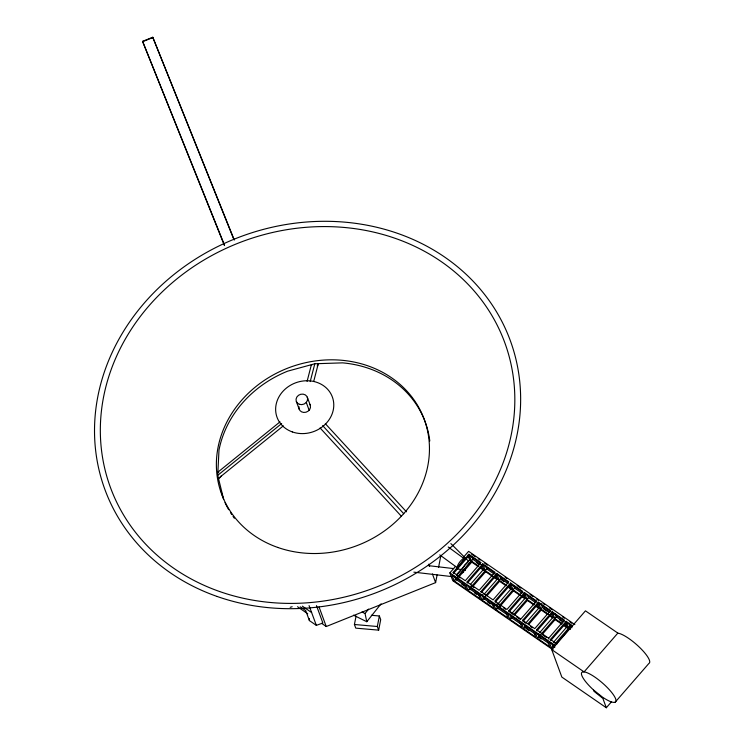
<?xml version="1.0" encoding="UTF-8"?>
<svg xmlns="http://www.w3.org/2000/svg" width="745" height="745" viewBox="0 0 745 745"><rect width="100%" height="100%" fill="white"/><g stroke="black" fill="none" stroke-linecap="round" stroke-linejoin="round"><path stroke-width="1.12" d="M462.235 569.301L464.74 565.045L468.735 561.385L450.855 543.589M223.686 499.504L217.717 475.329L218.993 450.064A107.978 95.248 -20.2 0 1 287.644 371.168L314.809 363.765L342.588 362.862A107.978 95.248 -20.2 0 1 429.781 440.975M366.922 620.976L366.782 621.73L353.512 615.174M224.478 245.608L142.574 41.347L152.772 37.25L234.303 240.067M233.818 239.35L152.772 37.25M371.355 615.277L379.363 615.985L380.704 619.626L378.665 630.149L355.765 628.137L354.424 624.496L356.063 616.078M378.665 630.149L377.324 626.508L379.363 615.985M321.617 623.332L326.245 626.526L435.611 582.618L437.101 574.944M438.591 567.271L440.723 556.31M465.42 569.385L465.215 570.437L464.619 570.316M307.089 381.393L311.401 364.687A3.539 3.12 -20.2 0 0 311.708 365.441M310.209 381.58L314.809 363.765M313.701 381.468L318.292 363.653A3.539 3.12 -20.2 0 1 317.165 365.925M381.077 603.795L366.782 621.73L365.05 613.526L368.579 609.103M552.296 649.333L452.755 580.681L449.878 572.868L455.493 566.405L457.272 567.606L464.517 558.657A5.895 1.881 -53.8 0 0 460.475 561.097A5.895 1.881 -53.8 0 0 457.262 566.954L457.272 567.606M448.201 546.979L462.99 557.791L468.614 551.337L574.851 624.608M453.156 572.365L468.894 554.289L481.009 562.643L465.271 580.728L453.156 572.365L453.537 573.408L469.276 555.323L468.894 554.289M468.186 555.984L469.601 559.84L456.34 575.075L461.639 569.534L457.058 568.994M454.152 580.867L452.038 575.131L464.154 583.493L466.268 589.221L454.152 580.867L472.879 559.337L471.827 556.468M457.467 578.53L456.033 580.187L454.59 576.276M458.911 576.881L471.762 562.112L469.276 555.323L480.46 563.043M467.05 581.957L482.788 563.872L494.904 572.225L479.165 590.31L467.05 581.957L467.432 582.99L483.17 564.915L495.285 573.268M470.756 584.052L483.496 569.422M468.046 590.45L465.932 584.713L478.048 593.076L480.162 598.803L468.046 590.45L486.774 568.919L485.721 566.051M471.427 588.047L469.927 589.77L468.484 585.859M472.926 586.324L485.656 571.694L482.788 563.872M480.944 591.539L496.682 573.454L508.798 581.808L493.06 599.893L480.944 591.539L481.326 592.582L497.064 574.497L508.248 582.208M483.905 594.501L497.39 579.005L495.993 575.177M481.94 600.032L479.827 594.296L491.951 602.658L494.056 608.386L481.94 600.032L500.677 578.502L499.616 575.634M485.321 597.63L483.822 599.353L482.034 594.491M486.82 595.907L499.55 581.277L496.682 573.454M510.576 583.037L494.838 601.122L506.954 609.475L522.692 591.39L510.576 583.037L513.445 590.86L519.973 595.357M495.22 602.165L510.958 584.08L523.083 592.433M497.8 604.083L511.284 588.587L509.887 584.76M495.835 609.615L493.73 603.888L505.846 612.241L507.95 617.968L495.835 609.615L497.334 607.892L506.656 614.318M499.578 605.312L514.572 588.084L513.864 586.175M513.445 590.86L497.716 608.935L496.282 605.024M508.733 610.704L524.471 592.62L536.586 600.973L520.857 619.058L508.733 610.704L509.124 611.747L524.862 593.663L536.977 602.016M511.694 613.666L525.188 598.17L523.782 594.342M509.729 619.197L507.624 613.47L519.74 621.824L521.845 627.551L509.729 619.197L511.228 617.475L510.176 614.606M513.473 614.895L528.466 597.667L527.413 594.808M511.61 618.518L513.109 616.795M514.609 615.072L527.348 600.433L524.471 592.62M524.88 622.615L522.636 620.287L538.365 602.202L550.49 610.555L550.872 611.598M523.018 621.33L538.756 603.245L549.94 610.956M525.597 623.248L539.082 607.752L537.676 603.925M523.623 628.78L521.519 623.053L533.634 631.406L535.739 637.133L523.623 628.78L526.622 625.334M528.121 623.612L542.36 607.25L540.954 603.431M527.004 626.377L525.504 628.1L524.424 625.148M528.503 624.655L541.243 610.015L538.365 602.202M550.49 610.555L534.752 628.64L522.636 620.287M564.766 621.181L552.65 612.828L536.912 630.913L536.53 629.87L552.269 611.785L564.384 620.138L548.646 638.223L549.028 639.266M539.492 632.831L552.976 617.335L551.57 613.507M537.518 638.363L535.413 632.635L547.528 640.989L549.642 646.725L537.518 638.363L556.254 616.832L555.202 613.973M541.27 638.968L539.408 637.683L540.898 635.96M542.397 634.237L555.137 619.598L552.269 611.785M566.163 621.367L566.545 622.41L550.806 640.495L550.425 639.452L566.153 621.367L572.682 625.865M553.386 642.413L566.87 626.918L565.464 623.099L567.252 627.961L563.527 625.39M553.284 649.23L551.421 647.945L570.149 626.415L569.096 623.556M554.802 645.543L553.302 647.265L551.859 643.363M556.301 643.82L569.031 629.18L566.545 622.41L572.132 626.275M611.552 701.725L606.309 707.75L561.842 677.084L551.728 649.603L585.458 610.844L617.922 633.148A22.397 5.578 41 0 1 639.843 647.629A22.397 5.578 41 0 1 648.904 663.432L615.184 702.181M617.801 633.157L584.08 671.906L551.728 649.603M280.018 421.856L217.885 472.162A3.539 3.12 -20.2 0 1 218.779 472.237M217.717 475.329L281.666 423.56M283.314 425.87L218.471 478.364A3.539 3.12 -20.2 0 0 221.051 476.046M142.518 41.711L152.716 37.613M462.505 572.747L463.595 572.309L462.896 571.136M300.235 606.821L305.729 610.611L309.399 620.585L316.346 625.372L322.874 622.988L316.476 605.62M290.187 607.333L292.161 606.728M354.424 624.496L377.324 626.508M428.384 565.641L453.612 568.593M413.866 572.16L451.712 576.583M361.968 612.008L365.05 613.526M471.706 554.252L475.431 556.822M478.234 558.75L480.097 560.035M484.669 563.192L487.463 565.12M505.091 577.273L506.954 578.558M517.123 585.57L520.848 588.14M530.086 594.51L532.88 596.438M536.605 599.008L538.477 600.293M543.049 603.45L544.912 604.735M549.568 607.948L552.371 609.876M562.54 616.888L564.403 618.173M569.906 621.973L571.769 623.258M472.879 559.337L480.339 564.477M486.774 568.919L494.233 574.06M500.677 578.502L508.127 583.642M514.572 588.084L522.021 593.225M528.466 597.667L535.925 602.807M542.36 607.25L549.819 612.399M556.254 616.832L563.714 621.982M570.149 626.415L572.011 627.709M476.269 562.456L479.147 564.431M501.161 579.619L504.03 581.594M543.273 608.656L547.1 611.3M559.542 619.877L561.46 621.2M569.115 626.48L571.033 627.802M469.601 559.849L478.83 566.209M480.702 567.494L492.734 575.792M494.596 577.077L506.628 585.374M508.49 586.66L534.416 604.54M536.288 605.825L562.214 623.705M564.077 624.99L568.472 628.016M570.465 629.395L566.87 626.918M471.762 562.112L478.281 566.61M480.153 567.895L483.878 570.465L481.745 564.636M485.656 571.694L496.841 579.405M499.55 581.277L506.079 585.775M507.941 587.06L511.666 589.63M521.835 596.643L524.638 598.57M527.348 600.433L533.867 604.94M535.739 606.225L539.464 608.795M541.243 610.015L547.771 614.523M549.633 615.808L552.427 617.735M555.137 619.598L561.665 624.105M536.53 629.87L548.646 638.223M550.425 639.452L556.953 643.95M458.194 576.63L460.065 577.915M471.166 585.57L473.96 587.498M497.092 603.45L500.817 606.02M503.611 607.948L505.473 609.233M510.055 612.39L512.849 614.318M516.574 616.888L520.308 619.458M530.468 626.471L532.34 627.756M542.5 634.768L546.234 637.338M449.878 572.868L555.165 645.477M554.904 646.073L549.307 642.218L551.421 647.945M464.964 585.57L455.642 579.144L471.38 561.078L468.046 555.1M469.546 588.727L479.799 595.795M483.44 598.31L493.693 605.378M511.228 617.475L521.481 624.543M525.123 627.057L535.376 634.125M539.017 636.64L548.339 643.075M552.92 646.222L554.783 647.507M461.621 584.043L464.414 585.97M474.584 592.983L476.446 594.268M487.547 601.923L490.35 603.85M526.436 628.743L529.239 630.67M302.358 606.16L311.624 612.548M297.534 606.728L307.722 613.75M462.99 557.791L464.75 559.039M439.783 554.913L455.493 566.405M593.43 689.889L602.37 697.041A22.397 5.578 41 0 0 612.939 694.116A22.397 5.578 41 0 0 584.201 671.897L582.264 672.083A22.397 5.578 41 0 0 593.43 689.879L593.933 691.248L602.863 698.382L606.309 707.75M325.323 423.681L406.444 511.806M322.66 425.628L403.771 513.752M320.08 427.947L401.192 516.071M142.574 41.347L224.534 245.245M537.964 633.781L539.408 637.683M428.822 564.17L429.623 566.34M432.417 573.939L435.611 582.618M307.294 397.169L310.171 404.982M306.279 402.43L309.156 410.244M296.361 401.555L299.239 409.368M319.056 606.989L326.245 626.526M309.054 605.573L316.346 625.372M309.277 618.527L309.399 620.585M223.062 497.865A107.978 95.248 -20.2 0 1 221.153 491.309M234.368 518.25A107.978 95.248 -20.2 0 1 233.027 516.406M231.723 514.525A107.978 95.248 -20.2 0 1 230.475 512.607M228.687 509.673A107.978 95.248 -20.2 0 1 225.027 502.605M309.473 403.809A5.895 5.196 -20.2 0 1 305.953 412.227A5.895 5.196 -20.2 0 1 298.978 406.677M217.14 596.475A215.938 190.487 -20.2 0 0 519.87 382.883A215.938 190.487 -20.2 0 0 185.728 265.62A215.938 190.487 -20.2 0 0 217.14 596.475M277.689 547.417A107.978 95.248 -20.2 0 0 429.073 440.621A107.978 95.248 -20.2 0 0 261.989 381.98A107.978 95.248 -20.2 0 0 277.689 547.417M219.607 591.521A210.043 185.291 -20.2 0 0 514.078 383.759A210.043 185.291 -20.2 0 0 189.062 269.69A210.043 185.291 -20.2 0 0 219.607 591.521M292.366 431.942A29.465 25.991 -20.2 0 0 333.676 402.794A29.465 25.991 -20.2 0 0 288.082 386.795A29.465 25.991 -20.2 0 0 292.366 431.942M299.36 404.312A5.895 5.196 -20.2 0 0 307.62 398.482A5.895 5.196 -20.2 0 0 298.503 395.288A5.895 5.196 -20.2 0 0 299.36 404.312"/></g></svg>
